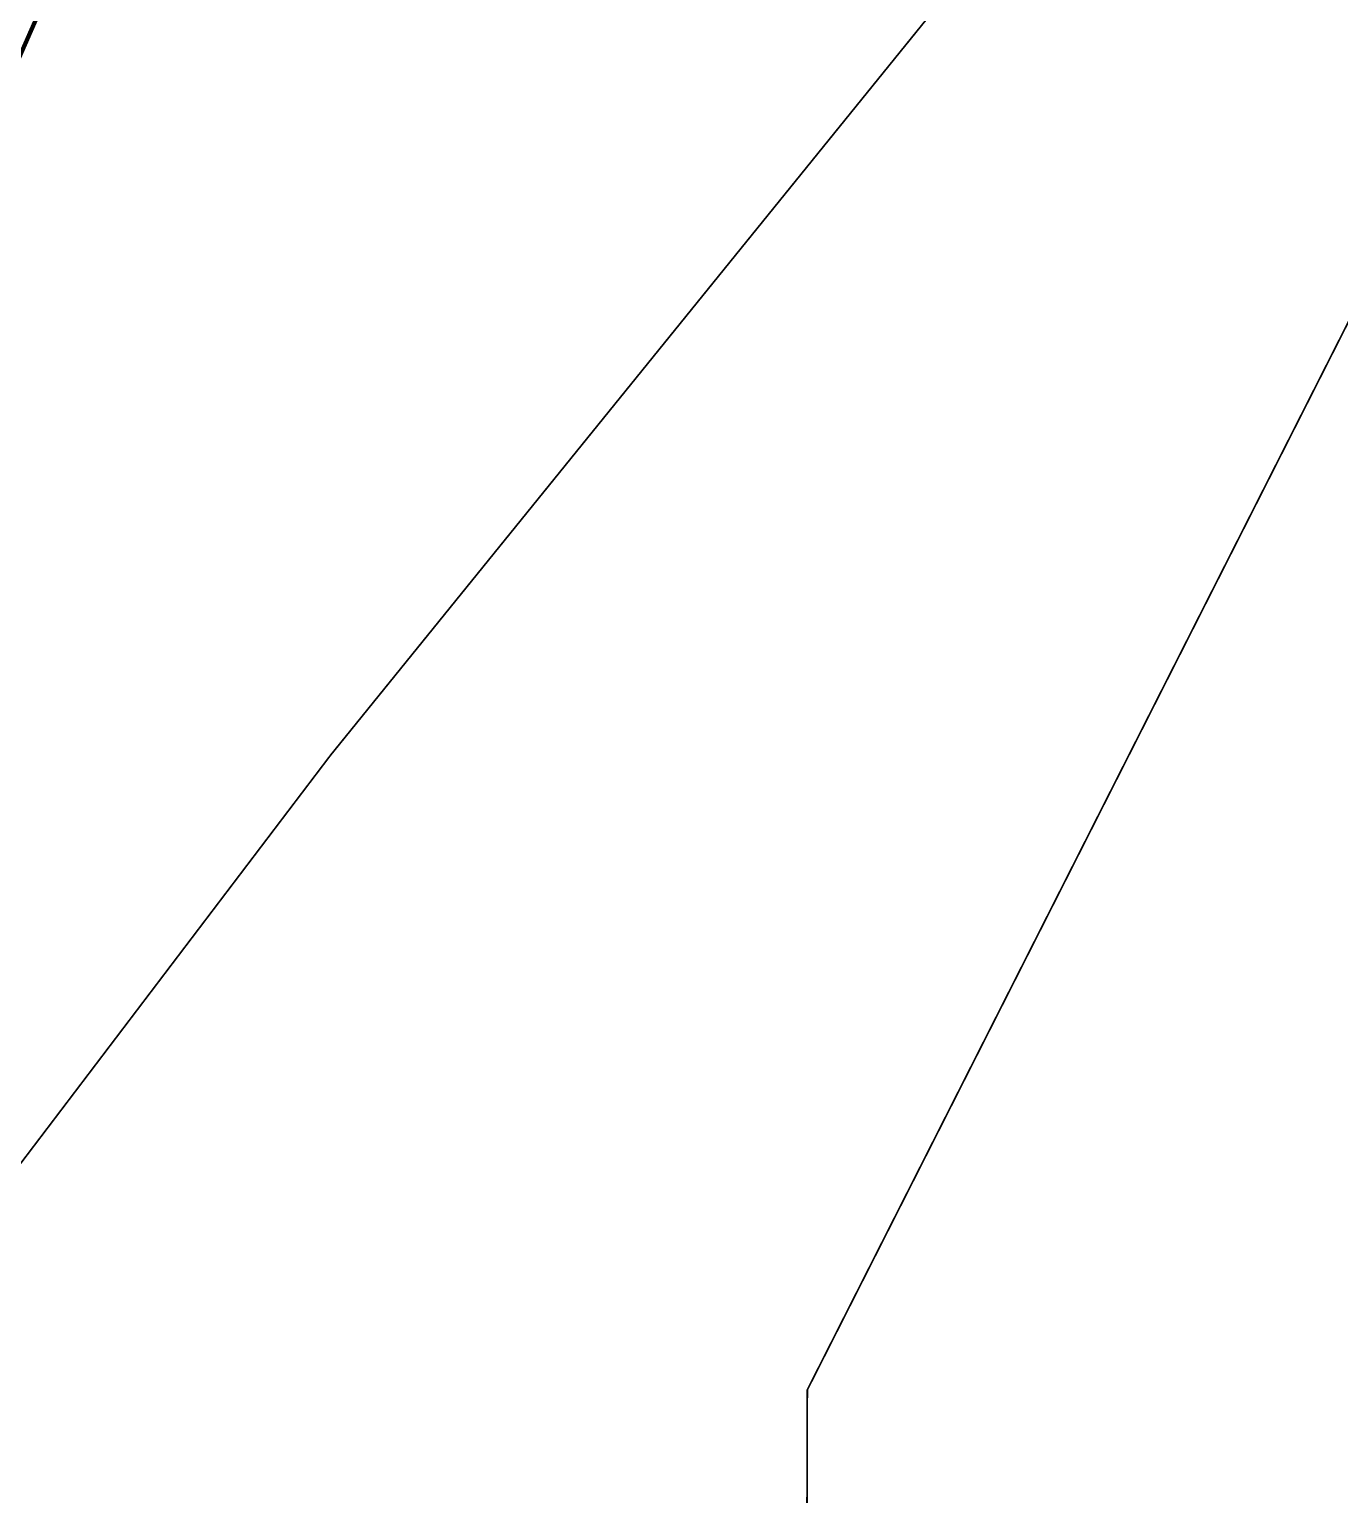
# Model space of a CAD drawing. Header units: metres. Extents: x 561401 to 594056, y 8460144 to 8508504.
# Drawn here: x 571135.3 to 571287.8, y 8474779.1 to 8474949.7 of the extents above; entities that cross this region are included whole.
import ezdxf

# ---------------------------------------------------------------- set-up
doc = ezdxf.new("R2010")
doc.units = ezdxf.units.M
doc.layers.add('1.1. DERECHO DE VIA', color=230, linetype='Continuous')
doc.layers.add('1.2. AFECTADOS BASE GRAFICA SUNARP', color=150, linetype='Continuous')

msp = doc.modelspace()

# ---------------------------------------------------------------- linework, layer by layer
at = {"layer": '1.1. DERECHO DE VIA', "color": 230, "linetype": 'Continuous', "lineweight": 40, "ltscale": 0.2, "const_width": 0.5}
msp.add_lwpolyline([(571276.94, 8475138.08), (571274.89, 8475118.31), (571265.17, 8475100.99), (571249.28, 8475089.09), (571231.27, 8475080.38), (571213.27, 8475071.68), (571196.05, 8475061.58), (571181.73, 8475047.69), (571171.19, 8475030.75), (571163.13, 8475012.45), (571155.09, 8474994.14), (571156.07, 8474978.71), (571145.64, 8474966.65), (571136.31, 8474951.35), (571128.27, 8474933.03), (571120.23, 8474914.72), (571112.19, 8474896.41), (571104.15, 8474878.09), (571096.11, 8474859.78), (571088.24, 8474841.4), (571082.33, 8474822.3), (571077, 8474803.02), (571071.68, 8474783.74), (571066.35, 8474764.46)], dxfattribs=at)
at = {"layer": '1.2. AFECTADOS BASE GRAFICA SUNARP', "color": 64, "linetype": 'Continuous', "lineweight": -3, "const_width": 0.2}
for points in [[(571711.16, 8475822.54), (571673.95, 8475785.77), (571599.62, 8475749.1), (571562.41, 8475712.32), (571524.99, 8475601.79), (571487.48, 8475454.39), (571450.06, 8475343.86), (571449.86, 8475270.1), (571449.76, 8475233.23), (571449.65, 8475196.35), (571449.35, 8475085.72), (571449.25, 8475048.84), (571412.04, 8475012.07), (571374.82, 8474975.3), (571300.5, 8474938.62), (571263.19, 8474864.97), (571225.88, 8474791.32), (571225.67, 8474717.57), (571225.37, 8474606.94), (571225.27, 8474570.07), (571187.86, 8474459.54), (571187.75, 8474422.67)], [(571039.16, 8474367.76), (571076.58, 8474478.28), (571095.74, 8474699.49), (571095.84, 8474736.36), (571114.54, 8474791.63), (571170.41, 8474865.23), (571244.89, 8474957.21), (571300.81, 8475049.25), (571319.56, 8475122.95), (571338.27, 8475178.22), (571319.92, 8475252.02), (571320.12, 8475325.78), (571320.37, 8475417.97), (571339.13, 8475491.67), (571395.1, 8475602.15), (571413.96, 8475712.73), (571506.94, 8475786.23), (571507, 8475804.67)]]:
    msp.add_lwpolyline(points, dxfattribs=at)

doc.saveas('drawing.dxf')
